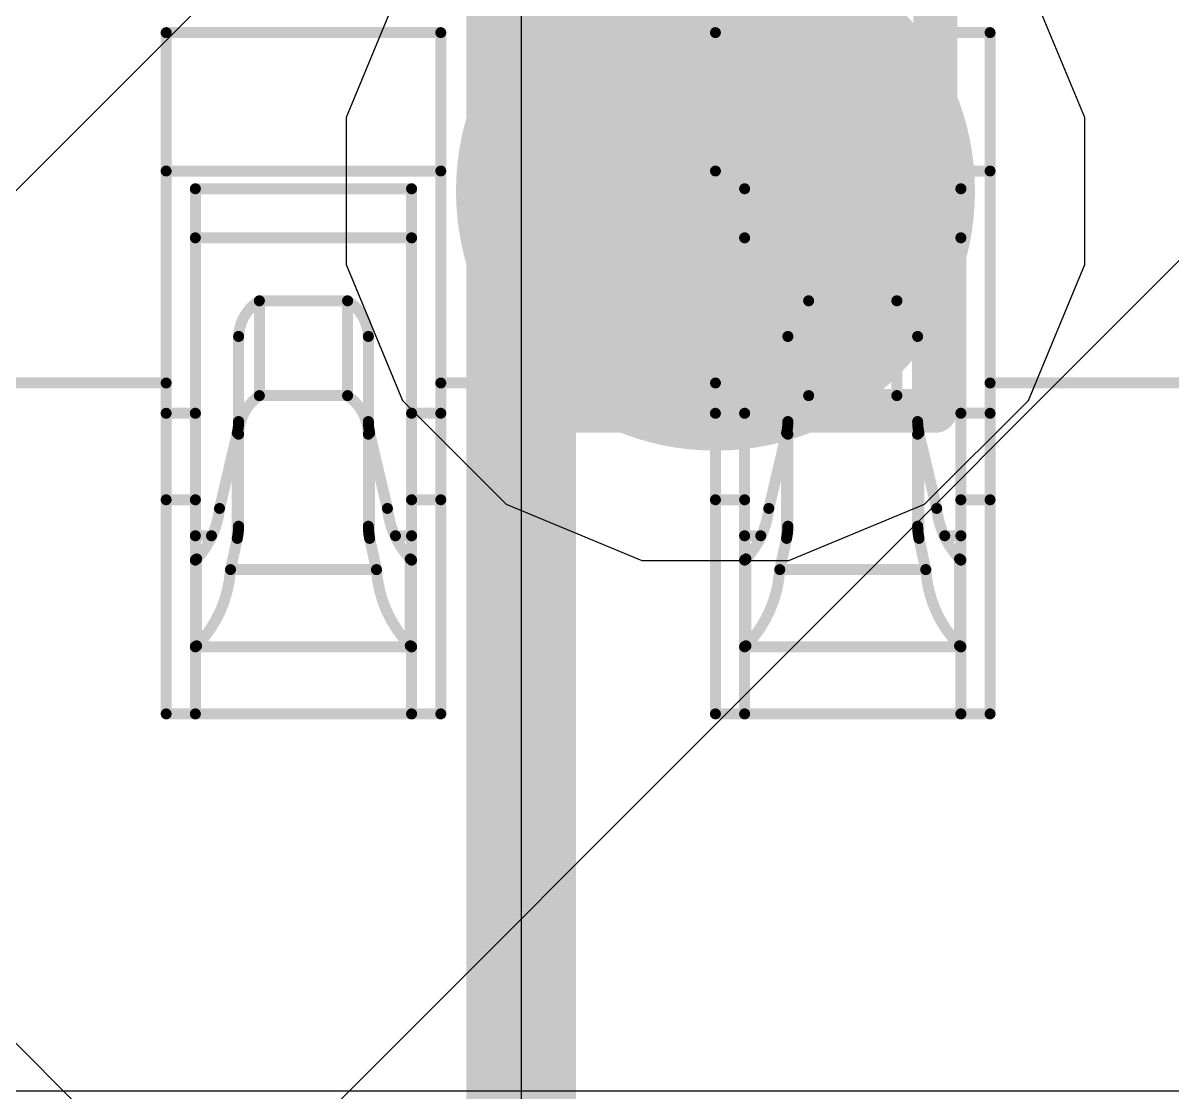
# Model space of a CAD drawing. Header units: inches. Extents: x -11 to 5433, y -4 to 5447.
# Drawn here: x 17.781 to 19.109, y 29.85 to 31.086 of the extents above; entities that cross this region are included whole.
import ezdxf

# ---------------------------------------------------------------- set-up
doc = ezdxf.new("R2010")
doc.units = ezdxf.units.IN
for name, color, linetype in [('Bottom Layer', 5, 'Continuous'), ('Bottom Overlay', 54, 'Continuous'), ('Bottom Solder', 6, 'Continuous'), ('Drill Drawing', 1, 'Continuous'), ('Ground', 16, 'Continuous'), ('Mechanical 4', 56, 'Continuous'), ('Power', 76, 'Continuous'), ('Top Layer', 1, 'Continuous'), ('Via Holes', 16, 'Continuous')]:
    doc.layers.add(name, color=color, linetype=linetype)

# ---------------------------------------------------------------- blocks, each defined once
blk = doc.blocks.new('BL_R8812AF1_B_23')
at = {"layer": 'Bottom Overlay'}
blk.add_lwpolyline([(13.5, -8.9, 0.127, 0.127, 0), (-13.5, -8.9, 0.127, 0.127, 0)], format="xyseb", dxfattribs=at)
blk = doc.blocks.new('WQFN_30_EP_2_5_4_5__B_27')
at = {"layer": 'Bottom Solder'}
for p in [(1.0307, -1.9463), (-0.9383, -2.4883)]:
    blk.add_line(p, (-5421.186, -5425.6862), dxfattribs=at)

msp = doc.modelspace()

# ---------------------------------------------------------------- hatches: boundary and pattern name
at = {"layer": 'Bottom Layer'}
h = msp.add_hatch(color=5, dxfattribs=at)
edge = h.paths.add_edge_path()
edge.add_arc((18.5812, 30.8917), 0.3, 0, 360)
at = {"layer": 'Ground'}
h = msp.add_hatch(color=16, dxfattribs=at)
edge = h.paths.add_edge_path()
edge.add_arc((18.5812, 30.8917), 0.3, 0, 360)
at = {"layer": 'Power'}
h = msp.add_hatch(color=76, dxfattribs=at)
edge = h.paths.add_edge_path()
edge.add_arc((18.5812, 30.8917), 0.3, 0, 360)
at = {"layer": 'Top Layer'}
h = msp.add_hatch(color=1, dxfattribs=at)
edge = h.paths.add_edge_path()
edge.add_arc((18.5812, 30.8917), 0.3, 0, 360)
at = {"layer": 'Via Holes'}
h = msp.add_hatch(color=7, dxfattribs=at)
edge = h.paths.add_edge_path()
edge.add_arc((18.5812, 30.8917), 0.15, 0, 360)

# ---------------------------------------------------------------- linework, layer by layer
at = {"layer": 'Bottom Layer'}
for p, q in [((18.3565, 31.8658), (18.3565, 6.7611)), ((18.3565, 31.8658), (18.3565, 29.4883)), ((18.2392, 29.4397), (17.2556, 30.4233))]:
    msp.add_line(p, q, dxfattribs=at)
at = {"layer": 'Drill Drawing'}
for points in [[(18.3272, 30.6377, 0.0508, 0.0508, 0), (18.3272, 31.1457, 0.0508, 0.0508, 0)], [(18.8352, 30.6377, 0.0508, 0.0508, 0), (18.8352, 31.1457, 0.0508, 0.0508, 0)], [(18.4288, 31.0441, 0.0508, 0.0508, 0), (18.7336, 31.0441, 0.0508, 0.0508, 0)], [(18.4288, 30.7393, 0.0508, 0.0508, 0), (18.4288, 31.0441, 0.0508, 0.0508, 0)], [(18.7336, 30.7393, 0.0508, 0.0508, 0), (18.7336, 31.0441, 0.0508, 0.0508, 0)], [(18.4288, 30.7393, 0.0508, 0.0508, 0), (18.7336, 30.7393, 0.0508, 0.0508, 0)], [(18.3272, 30.6377, 0.0508, 0.0508, 0), (18.8352, 30.6377, 0.0508, 0.0508, 0)]]:
    msp.add_lwpolyline(points, format="xyseb", dxfattribs=at)
for points in [[(18.4161, 31.0441, 0.0254, 0.0254, 1), (18.4415, 31.0441, 0.0254, 0.0254, 1)], [(18.4161, 31.0441, 0.0254, 0.0254, 1), (18.4415, 31.0441, 0.0254, 0.0254, 1)], [(18.7209, 31.0441, 0.0254, 0.0254, 1), (18.7463, 31.0441, 0.0254, 0.0254, 1)], [(18.7209, 31.0441, 0.0254, 0.0254, 1), (18.7463, 31.0441, 0.0254, 0.0254, 1)], [(18.4161, 30.7393, 0.0254, 0.0254, 1), (18.4415, 30.7393, 0.0254, 0.0254, 1)], [(18.4161, 30.7393, 0.0254, 0.0254, 1), (18.4415, 30.7393, 0.0254, 0.0254, 1)], [(18.7209, 30.7393, 0.0254, 0.0254, 1), (18.7463, 30.7393, 0.0254, 0.0254, 1)], [(18.7209, 30.7393, 0.0254, 0.0254, 1), (18.7463, 30.7393, 0.0254, 0.0254, 1)], [(18.3145, 30.6377, 0.0254, 0.0254, 1), (18.3399, 30.6377, 0.0254, 0.0254, 1)], [(18.3145, 30.6377, 0.0254, 0.0254, 1), (18.3399, 30.6377, 0.0254, 0.0254, 1)], [(18.8225, 30.6377, 0.0254, 0.0254, 1), (18.8479, 30.6377, 0.0254, 0.0254, 1)], [(18.8225, 30.6377, 0.0254, 0.0254, 1), (18.8479, 30.6377, 0.0254, 0.0254, 1)]]:
    msp.add_lwpolyline(points, format="xyseb", close=True, dxfattribs=at)
at = {"layer": 'Ground'}
msp.add_line((21.2601, 29.8514), (8.8643, 29.8514), dxfattribs=at)
at = {"layer": 'Mechanical 4'}
for points in [[(17.9462, 31.0749, 0.0127, 0.0127, 0), (18.2637, 31.0749, 0.0127, 0.0127, 0)], [(17.9462, 30.2874, 0.0127, 0.0127, 0), (17.9462, 31.0749, 0.0127, 0.0127, 0)], [(18.2637, 30.6699, 0.0127, 0.0127, 0), (18.2637, 31.0749, 0.0127, 0.0127, 0)], [(18.5812, 31.0749, 0.0127, 0.0127, 0), (18.8987, 31.0749, 0.0127, 0.0127, 0)], [(18.5812, 30.2874, 0.0127, 0.0127, 0), (18.5812, 31.0749, 0.0127, 0.0127, 0)], [(18.8987, 30.6699, 0.0127, 0.0127, 0), (18.8987, 31.0749, 0.0127, 0.0127, 0)], [(17.9462, 30.9149, 0.0127, 0.0127, 0), (18.2637, 30.9149, 0.0127, 0.0127, 0)], [(18.5812, 30.9149, 0.0127, 0.0127, 0), (18.8987, 30.9149, 0.0127, 0.0127, 0)], [(17.9799, 30.8944, 0.0127, 0.0127, 0), (18.2299, 30.8944, 0.0127, 0.0127, 0)], [(17.9799, 30.2874, 0.0127, 0.0127, 0), (17.9799, 30.8944, 0.0127, 0.0127, 0)], [(18.2299, 30.2874, 0.0127, 0.0127, 0), (18.2299, 30.8944, 0.0127, 0.0127, 0)], [(18.6149, 30.8944, 0.0127, 0.0127, 0), (18.8649, 30.8944, 0.0127, 0.0127, 0)], [(18.6149, 30.2874, 0.0127, 0.0127, 0), (18.6149, 30.8944, 0.0127, 0.0127, 0)], [(18.8649, 30.2874, 0.0127, 0.0127, 0), (18.8649, 30.8944, 0.0127, 0.0127, 0)], [(17.9799, 30.8377, 0.0127, 0.0127, 0), (18.2299, 30.8377, 0.0127, 0.0127, 0)], [(18.6149, 30.8377, 0.0127, 0.0127, 0), (18.8649, 30.8377, 0.0127, 0.0127, 0)], [(18.0299, 30.7237, 0.0127, 0.0127, -0.247377), (18.0539, 30.7649, 0.0127, 0.0127, 0)], [(18.0539, 30.7649, 0.0127, 0.0127, 0), (18.1559, 30.7649, 0.0127, 0.0127, 0)], [(18.0539, 30.6553, 0.0127, 0.0127, 0), (18.0539, 30.7649, 0.0127, 0.0127, 0)], [(18.1559, 30.6553, 0.0127, 0.0127, 0), (18.1559, 30.7649, 0.0127, 0.0127, 0)], [(18.1559, 30.7649, 0.0127, 0.0127, -0.247377), (18.1799, 30.7237, 0.0127, 0.0127, 0)], [(18.6649, 30.7237, 0.0127, 0.0127, -0.247377), (18.6889, 30.7649, 0.0127, 0.0127, 0)], [(18.6889, 30.7649, 0.0127, 0.0127, 0), (18.7909, 30.7649, 0.0127, 0.0127, 0)], [(18.6889, 30.6553, 0.0127, 0.0127, 0), (18.6889, 30.7649, 0.0127, 0.0127, 0)], [(18.7909, 30.6553, 0.0127, 0.0127, 0), (18.7909, 30.7649, 0.0127, 0.0127, 0)], [(18.7909, 30.7649, 0.0127, 0.0127, -0.247377), (18.8149, 30.7237, 0.0127, 0.0127, 0)], [(18.0299, 30.5043, 0.0127, 0.0127, 0), (18.0299, 30.7237, 0.0127, 0.0127, 0)], [(18.1799, 30.5043, 0.0127, 0.0127, 0), (18.1799, 30.7237, 0.0127, 0.0127, 0)], [(18.6649, 30.5043, 0.0127, 0.0127, 0), (18.6649, 30.7237, 0.0127, 0.0127, 0)], [(18.8149, 30.5043, 0.0127, 0.0127, 0), (18.8149, 30.7237, 0.0127, 0.0127, 0)], [(17.6287, 30.6699, 0.0127, 0.0127, 0), (17.9462, 30.6699, 0.0127, 0.0127, 0)], [(18.2637, 30.6699, 0.0127, 0.0127, 0), (18.5812, 30.6699, 0.0127, 0.0127, 0)], [(18.2637, 30.2874, 0.0127, 0.0127, 0), (18.2637, 30.6699, 0.0127, 0.0127, 0)], [(18.8987, 30.6699, 0.0127, 0.0127, 0), (19.2162, 30.6699, 0.0127, 0.0127, 0)], [(18.8987, 30.2874, 0.0127, 0.0127, 0), (18.8987, 30.6699, 0.0127, 0.0127, 0)], [(18.0299, 30.6107, 0.0127, 0.0127, -0.23748), (18.0539, 30.6553, 0.0127, 0.0127, 0)], [(18.0539, 30.6553, 0.0127, 0.0127, 0), (18.1559, 30.6553, 0.0127, 0.0127, 0)], [(18.1559, 30.6553, 0.0127, 0.0127, -0.23748), (18.1799, 30.6107, 0.0127, 0.0127, 0)], [(18.6649, 30.6107, 0.0127, 0.0127, -0.23748), (18.6889, 30.6553, 0.0127, 0.0127, 0)], [(18.6889, 30.6553, 0.0127, 0.0127, 0), (18.7909, 30.6553, 0.0127, 0.0127, 0)], [(18.7909, 30.6553, 0.0127, 0.0127, -0.23748), (18.8149, 30.6107, 0.0127, 0.0127, 0)], [(17.9462, 30.6349, 0.0127, 0.0127, 0), (17.9799, 30.6349, 0.0127, 0.0127, 0)], [(18.2299, 30.6349, 0.0127, 0.0127, 0), (18.2637, 30.6349, 0.0127, 0.0127, 0)], [(18.5812, 30.6349, 0.0127, 0.0127, 0), (18.6149, 30.6349, 0.0127, 0.0127, 0)], [(18.8649, 30.6349, 0.0127, 0.0127, 0), (18.8987, 30.6349, 0.0127, 0.0127, 0)], [(18.0079, 30.5249, 0.0127, 0.0127, 0), (18.0284, 30.6122, 0.0127, 0.0127, 0)], [(18.0299, 30.6253, 0.0127, 0.0127, -0.057864), (18.0284, 30.6122, 0.0127, 0.0127, 0)], [(18.0284, 30.4903, 0.0127, 0.0127, 0), (18.0284, 30.6122, 0.0127, 0.0127, 0)], [(18.1814, 30.6122, 0.0127, 0.0127, -0.057864), (18.1799, 30.6253, 0.0127, 0.0127, 0)], [(18.1814, 30.6122, 0.0127, 0.0127, 0), (18.2019, 30.5249, 0.0127, 0.0127, 0)], [(18.1814, 30.4903, 0.0127, 0.0127, 0), (18.1814, 30.6122, 0.0127, 0.0127, 0)], [(18.6429, 30.5249, 0.0127, 0.0127, 0), (18.6634, 30.6122, 0.0127, 0.0127, 0)], [(18.6649, 30.6253, 0.0127, 0.0127, -0.057864), (18.6634, 30.6122, 0.0127, 0.0127, 0)], [(18.6634, 30.4903, 0.0127, 0.0127, 0), (18.6634, 30.6122, 0.0127, 0.0127, 0)], [(18.8164, 30.6122, 0.0127, 0.0127, -0.057864), (18.8149, 30.6253, 0.0127, 0.0127, 0)], [(18.8164, 30.6122, 0.0127, 0.0127, 0), (18.8369, 30.5249, 0.0127, 0.0127, 0)], [(18.8164, 30.4903, 0.0127, 0.0127, 0), (18.8164, 30.6122, 0.0127, 0.0127, 0)], [(17.9462, 30.5349, 0.0127, 0.0127, 0), (17.9799, 30.5349, 0.0127, 0.0127, 0)], [(18.2299, 30.5349, 0.0127, 0.0127, 0), (18.2637, 30.5349, 0.0127, 0.0127, 0)], [(18.5812, 30.5349, 0.0127, 0.0127, 0), (18.6149, 30.5349, 0.0127, 0.0127, 0)], [(18.8649, 30.5349, 0.0127, 0.0127, 0), (18.8987, 30.5349, 0.0127, 0.0127, 0)], [(18.0079, 30.5249, 0.0127, 0.0127, -0.162591), (17.9814, 30.4665, 0.0127, 0.0127, 0)], [(18.2284, 30.4665, 0.0127, 0.0127, -0.162591), (18.2019, 30.5249, 0.0127, 0.0127, 0)], [(18.6429, 30.5249, 0.0127, 0.0127, -0.162591), (18.6164, 30.4665, 0.0127, 0.0127, 0)], [(18.8634, 30.4665, 0.0127, 0.0127, -0.162591), (18.8369, 30.5249, 0.0127, 0.0127, 0)], [(17.9799, 30.4933, 0.0127, 0.0127, 0), (17.9986, 30.4933, 0.0127, 0.0127, 0)], [(18.0299, 30.5043, 0.0127, 0.0127, -0.053658), (18.0284, 30.4903, 0.0127, 0.0127, 0)], [(18.1814, 30.4903, 0.0127, 0.0127, -0.053658), (18.1799, 30.5043, 0.0127, 0.0127, 0)], [(18.2112, 30.4933, 0.0127, 0.0127, 0), (18.2299, 30.4933, 0.0127, 0.0127, 0)], [(18.6149, 30.4933, 0.0127, 0.0127, 0), (18.6336, 30.4933, 0.0127, 0.0127, 0)], [(18.6649, 30.5043, 0.0127, 0.0127, -0.053658), (18.6634, 30.4903, 0.0127, 0.0127, 0)], [(18.8164, 30.4903, 0.0127, 0.0127, -0.053658), (18.8149, 30.5043, 0.0127, 0.0127, 0)], [(18.8462, 30.4933, 0.0127, 0.0127, 0), (18.8649, 30.4933, 0.0127, 0.0127, 0)], [(18.0205, 30.4542, 0.0127, 0.0127, 0), (18.0284, 30.4903, 0.0127, 0.0127, 0)], [(18.1814, 30.4903, 0.0127, 0.0127, 0), (18.1893, 30.4542, 0.0127, 0.0127, 0)], [(18.6555, 30.4542, 0.0127, 0.0127, 0), (18.6634, 30.4903, 0.0127, 0.0127, 0)], [(18.8164, 30.4903, 0.0127, 0.0127, 0), (18.8243, 30.4542, 0.0127, 0.0127, 0)], [(17.9805, 30.4658, 0.0127, 0.0127, -0.00812), (17.9807, 30.466, 0.0127, 0.0127, 0)], [(17.9807, 30.466, 0.0127, 0.0127, -0.004821), (17.9809, 30.4661, 0.0127, 0.0127, 0)], [(17.9809, 30.4661, 0.0127, 0.0127, 0), (17.9814, 30.4665, 0.0127, 0.0127, 0)], [(17.9814, 30.3661, 0.0127, 0.0127, 0), (17.9814, 30.4665, 0.0127, 0.0127, 0)], [(18.2284, 30.4665, 0.0127, 0.0127, 0), (18.2287, 30.4663, 0.0127, 0.0127, 0)], [(18.2284, 30.3661, 0.0127, 0.0127, 0), (18.2284, 30.4665, 0.0127, 0.0127, 0)], [(18.2287, 30.4663, 0.0127, 0.0127, 0), (18.2289, 30.4661, 0.0127, 0.0127, 0)], [(18.2289, 30.4661, 0.0127, 0.0127, -0.006055), (18.2291, 30.466, 0.0127, 0.0127, 0)], [(18.2292, 30.466, 0.0127, 0.0127, -0.010737), (18.2294, 30.4658, 0.0127, 0.0127, 0)], [(18.6155, 30.4658, 0.0127, 0.0127, -0.00812), (18.6157, 30.466, 0.0127, 0.0127, 0)], [(18.6157, 30.466, 0.0127, 0.0127, -0.004821), (18.6159, 30.4661, 0.0127, 0.0127, 0)], [(18.6159, 30.4661, 0.0127, 0.0127, 0), (18.6164, 30.4665, 0.0127, 0.0127, 0)], [(18.6164, 30.3661, 0.0127, 0.0127, 0), (18.6164, 30.4665, 0.0127, 0.0127, 0)], [(18.8634, 30.4665, 0.0127, 0.0127, 0), (18.8637, 30.4663, 0.0127, 0.0127, 0)], [(18.8634, 30.3661, 0.0127, 0.0127, 0), (18.8634, 30.4665, 0.0127, 0.0127, 0)], [(18.8637, 30.4663, 0.0127, 0.0127, 0), (18.8639, 30.4661, 0.0127, 0.0127, 0)], [(18.8639, 30.4661, 0.0127, 0.0127, -0.006055), (18.8641, 30.466, 0.0127, 0.0127, 0)], [(18.8642, 30.466, 0.0127, 0.0127, -0.010737), (18.8644, 30.4658, 0.0127, 0.0127, 0)], [(17.98, 30.4654, 0.0127, 0.0127, -0.035041), (17.9801, 30.4655, 0.0127, 0.0127, 0)], [(17.9799, 30.4653, 0.0127, 0.0127, -0.028404), (17.98, 30.4654, 0.0127, 0.0127, 0)], [(17.9799, 30.4652, 0.0127, 0.0127, -0.011022), (17.9799, 30.4653, 0.0127, 0.0127, 0)], [(17.9801, 30.4655, 0.0127, 0.0127, -0.032319), (17.9802, 30.4656, 0.0127, 0.0127, 0)], [(17.9802, 30.4656, 0.0127, 0.0127, -0.024462), (17.9803, 30.4657, 0.0127, 0.0127, 0)], [(17.9803, 30.4657, 0.0127, 0.0127, -0.013729), (17.9805, 30.4658, 0.0127, 0.0127, 0)], [(18.0205, 30.4542, 0.0127, 0.0127, -0.179894), (17.9814, 30.3661, 0.0127, 0.0127, 0)], [(18.0205, 30.4542, 0.0127, 0.0127, 0), (18.1893, 30.4542, 0.0127, 0.0127, 0)], [(18.2284, 30.3661, 0.0127, 0.0127, -0.179894), (18.1893, 30.4542, 0.0127, 0.0127, 0)], [(18.2294, 30.4658, 0.0127, 0.0127, -0.018562), (18.2295, 30.4657, 0.0127, 0.0127, 0)], [(18.2295, 30.4657, 0.0127, 0.0127, -0.023386), (18.2296, 30.4656, 0.0127, 0.0127, 0)], [(18.2296, 30.4656, 0.0127, 0.0127, -0.054321), (18.2298, 30.4654, 0.0127, 0.0127, 0)], [(18.2298, 30.4654, 0.0127, 0.0127, -0.028597), (18.2299, 30.4652, 0.0127, 0.0127, 0)], [(18.615, 30.4654, 0.0127, 0.0127, -0.035041), (18.6151, 30.4655, 0.0127, 0.0127, 0)], [(18.6149, 30.4653, 0.0127, 0.0127, -0.028404), (18.615, 30.4654, 0.0127, 0.0127, 0)], [(18.6149, 30.4652, 0.0127, 0.0127, -0.011022), (18.6149, 30.4653, 0.0127, 0.0127, 0)], [(18.6151, 30.4655, 0.0127, 0.0127, -0.032319), (18.6152, 30.4656, 0.0127, 0.0127, 0)], [(18.6152, 30.4656, 0.0127, 0.0127, -0.024462), (18.6153, 30.4657, 0.0127, 0.0127, 0)], [(18.6153, 30.4657, 0.0127, 0.0127, -0.013729), (18.6155, 30.4658, 0.0127, 0.0127, 0)], [(18.6555, 30.4542, 0.0127, 0.0127, -0.179894), (18.6164, 30.3661, 0.0127, 0.0127, 0)], [(18.6555, 30.4542, 0.0127, 0.0127, 0), (18.8243, 30.4542, 0.0127, 0.0127, 0)], [(18.8634, 30.3661, 0.0127, 0.0127, -0.179894), (18.8243, 30.4542, 0.0127, 0.0127, 0)], [(18.8644, 30.4658, 0.0127, 0.0127, -0.018562), (18.8645, 30.4657, 0.0127, 0.0127, 0)], [(18.8645, 30.4657, 0.0127, 0.0127, -0.023386), (18.8646, 30.4656, 0.0127, 0.0127, 0)], [(18.8646, 30.4656, 0.0127, 0.0127, -0.054321), (18.8648, 30.4654, 0.0127, 0.0127, 0)], [(18.8648, 30.4654, 0.0127, 0.0127, -0.028597), (18.8649, 30.4652, 0.0127, 0.0127, 0)], [(17.98, 30.3653, 0.0127, 0.0127, -0.037446), (17.9801, 30.3653, 0.0127, 0.0127, 0)], [(17.9799, 30.3652, 0.0127, 0.0127, -0.032689), (17.98, 30.3653, 0.0127, 0.0127, 0)], [(17.9799, 30.3651, 0.0127, 0.0127, -0.013234), (17.9799, 30.3652, 0.0127, 0.0127, 0)], [(17.9799, 30.3649, 0.0127, 0.0127, 0), (18.2299, 30.3649, 0.0127, 0.0127, 0)], [(17.9801, 30.3653, 0.0127, 0.0127, -0.031881), (17.9802, 30.3654, 0.0127, 0.0127, 0)], [(17.9801, 30.3654, 0.0127, 0.0127, -0.02262), (17.9803, 30.3655, 0.0127, 0.0127, 0)], [(17.9803, 30.3655, 0.0127, 0.0127, -0.012209), (17.9805, 30.3656, 0.0127, 0.0127, 0)], [(17.9805, 30.3656, 0.0127, 0.0127, -0.00707), (17.9807, 30.3657, 0.0127, 0.0127, 0)], [(17.9807, 30.3657, 0.0127, 0.0127, 0), (17.9809, 30.3658, 0.0127, 0.0127, 0)], [(17.9809, 30.3658, 0.0127, 0.0127, 0), (17.9814, 30.3661, 0.0127, 0.0127, 0)], [(18.2284, 30.3661, 0.0127, 0.0127, 0), (18.2287, 30.366, 0.0127, 0.0127, 0)], [(18.2287, 30.366, 0.0127, 0.0127, 0), (18.2289, 30.3658, 0.0127, 0.0127, 0)], [(18.2289, 30.3658, 0.0127, 0.0127, -0.005205), (18.2292, 30.3657, 0.0127, 0.0127, 0)], [(18.2291, 30.3657, 0.0127, 0.0127, -0.009376), (18.2294, 30.3656, 0.0127, 0.0127, 0)], [(18.2294, 30.3656, 0.0127, 0.0127, -0.016687), (18.2295, 30.3655, 0.0127, 0.0127, 0)], [(18.2295, 30.3655, 0.0127, 0.0127, -0.021994), (18.2296, 30.3654, 0.0127, 0.0127, 0)], [(18.2296, 30.3654, 0.0127, 0.0127, -0.026751), (18.2297, 30.3654, 0.0127, 0.0127, 0)], [(18.2297, 30.3654, 0.0127, 0.0127, -0.028288), (18.2298, 30.3653, 0.0127, 0.0127, 0)], [(18.2298, 30.3653, 0.0127, 0.0127, -0.032605), (18.2299, 30.3651, 0.0127, 0.0127, 0)], [(18.615, 30.3653, 0.0127, 0.0127, -0.037446), (18.6151, 30.3653, 0.0127, 0.0127, 0)], [(18.6149, 30.3652, 0.0127, 0.0127, -0.032689), (18.615, 30.3653, 0.0127, 0.0127, 0)], [(18.6149, 30.3651, 0.0127, 0.0127, -0.013234), (18.6149, 30.3652, 0.0127, 0.0127, 0)], [(18.6149, 30.3649, 0.0127, 0.0127, 0), (18.8649, 30.3649, 0.0127, 0.0127, 0)], [(18.6151, 30.3653, 0.0127, 0.0127, -0.031881), (18.6152, 30.3654, 0.0127, 0.0127, 0)], [(18.6151, 30.3654, 0.0127, 0.0127, -0.02262), (18.6153, 30.3655, 0.0127, 0.0127, 0)], [(18.6153, 30.3655, 0.0127, 0.0127, -0.012209), (18.6155, 30.3656, 0.0127, 0.0127, 0)], [(18.6155, 30.3656, 0.0127, 0.0127, -0.00707), (18.6157, 30.3657, 0.0127, 0.0127, 0)], [(18.6157, 30.3657, 0.0127, 0.0127, 0), (18.6159, 30.3658, 0.0127, 0.0127, 0)], [(18.6159, 30.3658, 0.0127, 0.0127, 0), (18.6164, 30.3661, 0.0127, 0.0127, 0)], [(18.8634, 30.3661, 0.0127, 0.0127, 0), (18.8637, 30.366, 0.0127, 0.0127, 0)], [(18.8637, 30.366, 0.0127, 0.0127, 0), (18.8639, 30.3658, 0.0127, 0.0127, 0)], [(18.8639, 30.3658, 0.0127, 0.0127, -0.005205), (18.8642, 30.3657, 0.0127, 0.0127, 0)], [(18.8641, 30.3657, 0.0127, 0.0127, -0.009376), (18.8644, 30.3656, 0.0127, 0.0127, 0)], [(18.8644, 30.3656, 0.0127, 0.0127, -0.016687), (18.8645, 30.3655, 0.0127, 0.0127, 0)], [(18.8645, 30.3655, 0.0127, 0.0127, -0.021994), (18.8646, 30.3654, 0.0127, 0.0127, 0)], [(18.8646, 30.3654, 0.0127, 0.0127, -0.026751), (18.8647, 30.3654, 0.0127, 0.0127, 0)], [(18.8647, 30.3654, 0.0127, 0.0127, -0.028288), (18.8648, 30.3653, 0.0127, 0.0127, 0)], [(18.8648, 30.3653, 0.0127, 0.0127, -0.032605), (18.8649, 30.3651, 0.0127, 0.0127, 0)], [(17.9462, 30.2874, 0.0127, 0.0127, 0), (18.2637, 30.2874, 0.0127, 0.0127, 0)], [(18.5812, 30.2874, 0.0127, 0.0127, 0), (18.8987, 30.2874, 0.0127, 0.0127, 0)]]:
    msp.add_lwpolyline(points, format="xyseb", dxfattribs=at)
for points in [[(17.943, 31.0749, 0.00635, 0.00635, 1), (17.9493, 31.0749, 0.00635, 0.00635, 1)], [(17.943, 31.0749, 0.00635, 0.00635, 1), (17.9493, 31.0749, 0.00635, 0.00635, 1)], [(18.2605, 31.0749, 0.00635, 0.00635, 1), (18.2668, 31.0749, 0.00635, 0.00635, 1)], [(18.2605, 31.0749, 0.00635, 0.00635, 1), (18.2668, 31.0749, 0.00635, 0.00635, 1)], [(18.578, 31.0749, 0.00635, 0.00635, 1), (18.5843, 31.0749, 0.00635, 0.00635, 1)], [(18.578, 31.0749, 0.00635, 0.00635, 1), (18.5843, 31.0749, 0.00635, 0.00635, 1)], [(18.8955, 31.0749, 0.00635, 0.00635, 1), (18.9018, 31.0749, 0.00635, 0.00635, 1)], [(18.8955, 31.0749, 0.00635, 0.00635, 1), (18.9018, 31.0749, 0.00635, 0.00635, 1)], [(17.943, 30.9149, 0.00635, 0.00635, 1), (17.9493, 30.9149, 0.00635, 0.00635, 1)], [(18.2605, 30.9149, 0.00635, 0.00635, 1), (18.2668, 30.9149, 0.00635, 0.00635, 1)], [(18.578, 30.9149, 0.00635, 0.00635, 1), (18.5843, 30.9149, 0.00635, 0.00635, 1)], [(18.8955, 30.9149, 0.00635, 0.00635, 1), (18.9018, 30.9149, 0.00635, 0.00635, 1)], [(17.9767, 30.8944, 0.00635, 0.00635, 1), (17.9831, 30.8944, 0.00635, 0.00635, 1)], [(17.9767, 30.8944, 0.00635, 0.00635, 1), (17.9831, 30.8944, 0.00635, 0.00635, 1)], [(18.2267, 30.8944, 0.00635, 0.00635, 1), (18.2331, 30.8944, 0.00635, 0.00635, 1)], [(18.2267, 30.8944, 0.00635, 0.00635, 1), (18.2331, 30.8944, 0.00635, 0.00635, 1)], [(18.6117, 30.8944, 0.00635, 0.00635, 1), (18.6181, 30.8944, 0.00635, 0.00635, 1)], [(18.6117, 30.8944, 0.00635, 0.00635, 1), (18.6181, 30.8944, 0.00635, 0.00635, 1)], [(18.8617, 30.8944, 0.00635, 0.00635, 1), (18.8681, 30.8944, 0.00635, 0.00635, 1)], [(18.8617, 30.8944, 0.00635, 0.00635, 1), (18.8681, 30.8944, 0.00635, 0.00635, 1)], [(17.9767, 30.8377, 0.00635, 0.00635, 1), (17.9831, 30.8377, 0.00635, 0.00635, 1)], [(18.2267, 30.8377, 0.00635, 0.00635, 1), (18.2331, 30.8377, 0.00635, 0.00635, 1)], [(18.6117, 30.8377, 0.00635, 0.00635, 1), (18.6181, 30.8377, 0.00635, 0.00635, 1)], [(18.8617, 30.8377, 0.00635, 0.00635, 1), (18.8681, 30.8377, 0.00635, 0.00635, 1)], [(18.0507, 30.7649, 0.00635, 0.00635, 1), (18.0571, 30.7649, 0.00635, 0.00635, 1)], [(18.0507, 30.7649, 0.00635, 0.00635, 1), (18.0571, 30.7649, 0.00635, 0.00635, 1)], [(18.0507, 30.7649, 0.00635, 0.00635, 1), (18.0571, 30.7649, 0.00635, 0.00635, 1)], [(18.1527, 30.7649, 0.00635, 0.00635, 1), (18.1591, 30.7649, 0.00635, 0.00635, 1)], [(18.1527, 30.7649, 0.00635, 0.00635, 1), (18.1591, 30.7649, 0.00635, 0.00635, 1)], [(18.1527, 30.7649, 0.00635, 0.00635, 1), (18.1591, 30.7649, 0.00635, 0.00635, 1)], [(18.6857, 30.7649, 0.00635, 0.00635, 1), (18.6921, 30.7649, 0.00635, 0.00635, 1)], [(18.6857, 30.7649, 0.00635, 0.00635, 1), (18.6921, 30.7649, 0.00635, 0.00635, 1)], [(18.6857, 30.7649, 0.00635, 0.00635, 1), (18.6921, 30.7649, 0.00635, 0.00635, 1)], [(18.7877, 30.7649, 0.00635, 0.00635, 1), (18.7941, 30.7649, 0.00635, 0.00635, 1)], [(18.7877, 30.7649, 0.00635, 0.00635, 1), (18.7941, 30.7649, 0.00635, 0.00635, 1)], [(18.7877, 30.7649, 0.00635, 0.00635, 1), (18.7941, 30.7649, 0.00635, 0.00635, 1)], [(18.0267, 30.7237, 0.00635, 0.00635, 1), (18.0331, 30.7237, 0.00635, 0.00635, 1)], [(18.0267, 30.7237, 0.00635, 0.00635, 1), (18.0331, 30.7237, 0.00635, 0.00635, 1)], [(18.1767, 30.7237, 0.00635, 0.00635, 1), (18.1831, 30.7237, 0.00635, 0.00635, 1)], [(18.1767, 30.7237, 0.00635, 0.00635, 1), (18.1831, 30.7237, 0.00635, 0.00635, 1)], [(18.6617, 30.7237, 0.00635, 0.00635, 1), (18.6681, 30.7237, 0.00635, 0.00635, 1)], [(18.6617, 30.7237, 0.00635, 0.00635, 1), (18.6681, 30.7237, 0.00635, 0.00635, 1)], [(18.8117, 30.7237, 0.00635, 0.00635, 1), (18.8181, 30.7237, 0.00635, 0.00635, 1)], [(18.8117, 30.7237, 0.00635, 0.00635, 1), (18.8181, 30.7237, 0.00635, 0.00635, 1)], [(17.943, 30.6699, 0.00635, 0.00635, 1), (17.9493, 30.6699, 0.00635, 0.00635, 1)], [(18.2605, 30.6699, 0.00635, 0.00635, 1), (18.2668, 30.6699, 0.00635, 0.00635, 1)], [(18.2605, 30.6699, 0.00635, 0.00635, 1), (18.2668, 30.6699, 0.00635, 0.00635, 1)], [(18.2605, 30.6699, 0.00635, 0.00635, 1), (18.2668, 30.6699, 0.00635, 0.00635, 1)], [(18.578, 30.6699, 0.00635, 0.00635, 1), (18.5843, 30.6699, 0.00635, 0.00635, 1)], [(18.8955, 30.6699, 0.00635, 0.00635, 1), (18.9018, 30.6699, 0.00635, 0.00635, 1)], [(18.8955, 30.6699, 0.00635, 0.00635, 1), (18.9018, 30.6699, 0.00635, 0.00635, 1)], [(18.8955, 30.6699, 0.00635, 0.00635, 1), (18.9018, 30.6699, 0.00635, 0.00635, 1)], [(18.0507, 30.6553, 0.00635, 0.00635, 1), (18.0571, 30.6553, 0.00635, 0.00635, 1)], [(18.0507, 30.6553, 0.00635, 0.00635, 1), (18.0571, 30.6553, 0.00635, 0.00635, 1)], [(18.0507, 30.6553, 0.00635, 0.00635, 1), (18.0571, 30.6553, 0.00635, 0.00635, 1)], [(18.1527, 30.6553, 0.00635, 0.00635, 1), (18.1591, 30.6553, 0.00635, 0.00635, 1)], [(18.1527, 30.6553, 0.00635, 0.00635, 1), (18.1591, 30.6553, 0.00635, 0.00635, 1)], [(18.1527, 30.6553, 0.00635, 0.00635, 1), (18.1591, 30.6553, 0.00635, 0.00635, 1)], [(18.6857, 30.6553, 0.00635, 0.00635, 1), (18.6921, 30.6553, 0.00635, 0.00635, 1)], [(18.6857, 30.6553, 0.00635, 0.00635, 1), (18.6921, 30.6553, 0.00635, 0.00635, 1)], [(18.6857, 30.6553, 0.00635, 0.00635, 1), (18.6921, 30.6553, 0.00635, 0.00635, 1)], [(18.7877, 30.6553, 0.00635, 0.00635, 1), (18.7941, 30.6553, 0.00635, 0.00635, 1)], [(18.7877, 30.6553, 0.00635, 0.00635, 1), (18.7941, 30.6553, 0.00635, 0.00635, 1)], [(18.7877, 30.6553, 0.00635, 0.00635, 1), (18.7941, 30.6553, 0.00635, 0.00635, 1)], [(17.943, 30.6349, 0.00635, 0.00635, 1), (17.9493, 30.6349, 0.00635, 0.00635, 1)], [(17.9767, 30.6349, 0.00635, 0.00635, 1), (17.9831, 30.6349, 0.00635, 0.00635, 1)], [(18.2267, 30.6349, 0.00635, 0.00635, 1), (18.2331, 30.6349, 0.00635, 0.00635, 1)], [(18.2605, 30.6349, 0.00635, 0.00635, 1), (18.2668, 30.6349, 0.00635, 0.00635, 1)], [(18.578, 30.6349, 0.00635, 0.00635, 1), (18.5843, 30.6349, 0.00635, 0.00635, 1)], [(18.6117, 30.6349, 0.00635, 0.00635, 1), (18.6181, 30.6349, 0.00635, 0.00635, 1)], [(18.8617, 30.6349, 0.00635, 0.00635, 1), (18.8681, 30.6349, 0.00635, 0.00635, 1)], [(18.8955, 30.6349, 0.00635, 0.00635, 1), (18.9018, 30.6349, 0.00635, 0.00635, 1)], [(18.0252, 30.6122, 0.00635, 0.00635, 1), (18.0316, 30.6122, 0.00635, 0.00635, 1)], [(18.0252, 30.6122, 0.00635, 0.00635, 1), (18.0316, 30.6122, 0.00635, 0.00635, 1)], [(18.0252, 30.6122, 0.00635, 0.00635, 1), (18.0316, 30.6122, 0.00635, 0.00635, 1)], [(18.0267, 30.6253, 0.00635, 0.00635, 1), (18.0331, 30.6253, 0.00635, 0.00635, 1)], [(18.1767, 30.6253, 0.00635, 0.00635, 1), (18.1831, 30.6253, 0.00635, 0.00635, 1)], [(18.1782, 30.6122, 0.00635, 0.00635, 1), (18.1846, 30.6122, 0.00635, 0.00635, 1)], [(18.1782, 30.6122, 0.00635, 0.00635, 1), (18.1846, 30.6122, 0.00635, 0.00635, 1)], [(18.1782, 30.6122, 0.00635, 0.00635, 1), (18.1846, 30.6122, 0.00635, 0.00635, 1)], [(18.6602, 30.6122, 0.00635, 0.00635, 1), (18.6666, 30.6122, 0.00635, 0.00635, 1)], [(18.6602, 30.6122, 0.00635, 0.00635, 1), (18.6666, 30.6122, 0.00635, 0.00635, 1)], [(18.6602, 30.6122, 0.00635, 0.00635, 1), (18.6666, 30.6122, 0.00635, 0.00635, 1)], [(18.6617, 30.6253, 0.00635, 0.00635, 1), (18.6681, 30.6253, 0.00635, 0.00635, 1)], [(18.8117, 30.6253, 0.00635, 0.00635, 1), (18.8181, 30.6253, 0.00635, 0.00635, 1)], [(18.8132, 30.6122, 0.00635, 0.00635, 1), (18.8196, 30.6122, 0.00635, 0.00635, 1)], [(18.8132, 30.6122, 0.00635, 0.00635, 1), (18.8196, 30.6122, 0.00635, 0.00635, 1)], [(18.8132, 30.6122, 0.00635, 0.00635, 1), (18.8196, 30.6122, 0.00635, 0.00635, 1)], [(18.0267, 30.6107, 0.00635, 0.00635, 1), (18.0331, 30.6107, 0.00635, 0.00635, 1)], [(18.1767, 30.6107, 0.00635, 0.00635, 1), (18.1831, 30.6107, 0.00635, 0.00635, 1)], [(18.6617, 30.6107, 0.00635, 0.00635, 1), (18.6681, 30.6107, 0.00635, 0.00635, 1)], [(18.8117, 30.6107, 0.00635, 0.00635, 1), (18.8181, 30.6107, 0.00635, 0.00635, 1)], [(17.943, 30.5349, 0.00635, 0.00635, 1), (17.9493, 30.5349, 0.00635, 0.00635, 1)], [(17.9767, 30.5349, 0.00635, 0.00635, 1), (17.9831, 30.5349, 0.00635, 0.00635, 1)], [(18.2267, 30.5349, 0.00635, 0.00635, 1), (18.2331, 30.5349, 0.00635, 0.00635, 1)], [(18.2605, 30.5349, 0.00635, 0.00635, 1), (18.2668, 30.5349, 0.00635, 0.00635, 1)], [(18.578, 30.5349, 0.00635, 0.00635, 1), (18.5843, 30.5349, 0.00635, 0.00635, 1)], [(18.6117, 30.5349, 0.00635, 0.00635, 1), (18.6181, 30.5349, 0.00635, 0.00635, 1)], [(18.8617, 30.5349, 0.00635, 0.00635, 1), (18.8681, 30.5349, 0.00635, 0.00635, 1)], [(18.8955, 30.5349, 0.00635, 0.00635, 1), (18.9018, 30.5349, 0.00635, 0.00635, 1)], [(18.0047, 30.5249, 0.00635, 0.00635, 1), (18.011, 30.5249, 0.00635, 0.00635, 1)], [(18.0047, 30.5249, 0.00635, 0.00635, 1), (18.011, 30.5249, 0.00635, 0.00635, 1)], [(18.1988, 30.5249, 0.00635, 0.00635, 1), (18.2051, 30.5249, 0.00635, 0.00635, 1)], [(18.1988, 30.5249, 0.00635, 0.00635, 1), (18.2051, 30.5249, 0.00635, 0.00635, 1)], [(18.6397, 30.5249, 0.00635, 0.00635, 1), (18.646, 30.5249, 0.00635, 0.00635, 1)], [(18.6397, 30.5249, 0.00635, 0.00635, 1), (18.646, 30.5249, 0.00635, 0.00635, 1)], [(18.8338, 30.5249, 0.00635, 0.00635, 1), (18.8401, 30.5249, 0.00635, 0.00635, 1)], [(18.8338, 30.5249, 0.00635, 0.00635, 1), (18.8401, 30.5249, 0.00635, 0.00635, 1)], [(17.9767, 30.4933, 0.00635, 0.00635, 1), (17.9831, 30.4933, 0.00635, 0.00635, 1)], [(17.9954, 30.4933, 0.00635, 0.00635, 1), (18.0017, 30.4933, 0.00635, 0.00635, 1)], [(18.0267, 30.5043, 0.00635, 0.00635, 1), (18.0331, 30.5043, 0.00635, 0.00635, 1)], [(18.0267, 30.5043, 0.00635, 0.00635, 1), (18.0331, 30.5043, 0.00635, 0.00635, 1)], [(18.1767, 30.5043, 0.00635, 0.00635, 1), (18.1831, 30.5043, 0.00635, 0.00635, 1)], [(18.1767, 30.5043, 0.00635, 0.00635, 1), (18.1831, 30.5043, 0.00635, 0.00635, 1)], [(18.2081, 30.4933, 0.00635, 0.00635, 1), (18.2144, 30.4933, 0.00635, 0.00635, 1)], [(18.2267, 30.4933, 0.00635, 0.00635, 1), (18.2331, 30.4933, 0.00635, 0.00635, 1)], [(18.6117, 30.4933, 0.00635, 0.00635, 1), (18.6181, 30.4933, 0.00635, 0.00635, 1)], [(18.6304, 30.4933, 0.00635, 0.00635, 1), (18.6367, 30.4933, 0.00635, 0.00635, 1)], [(18.6617, 30.5043, 0.00635, 0.00635, 1), (18.6681, 30.5043, 0.00635, 0.00635, 1)], [(18.6617, 30.5043, 0.00635, 0.00635, 1), (18.6681, 30.5043, 0.00635, 0.00635, 1)], [(18.8117, 30.5043, 0.00635, 0.00635, 1), (18.8181, 30.5043, 0.00635, 0.00635, 1)], [(18.8117, 30.5043, 0.00635, 0.00635, 1), (18.8181, 30.5043, 0.00635, 0.00635, 1)], [(18.8431, 30.4933, 0.00635, 0.00635, 1), (18.8494, 30.4933, 0.00635, 0.00635, 1)], [(18.8617, 30.4933, 0.00635, 0.00635, 1), (18.8681, 30.4933, 0.00635, 0.00635, 1)], [(18.0252, 30.4903, 0.00635, 0.00635, 1), (18.0316, 30.4903, 0.00635, 0.00635, 1)], [(18.0252, 30.4903, 0.00635, 0.00635, 1), (18.0316, 30.4903, 0.00635, 0.00635, 1)], [(18.0252, 30.4903, 0.00635, 0.00635, 1), (18.0316, 30.4903, 0.00635, 0.00635, 1)], [(18.1782, 30.4903, 0.00635, 0.00635, 1), (18.1846, 30.4903, 0.00635, 0.00635, 1)], [(18.1782, 30.4903, 0.00635, 0.00635, 1), (18.1846, 30.4903, 0.00635, 0.00635, 1)], [(18.1782, 30.4903, 0.00635, 0.00635, 1), (18.1846, 30.4903, 0.00635, 0.00635, 1)], [(18.6602, 30.4903, 0.00635, 0.00635, 1), (18.6666, 30.4903, 0.00635, 0.00635, 1)], [(18.6602, 30.4903, 0.00635, 0.00635, 1), (18.6666, 30.4903, 0.00635, 0.00635, 1)], [(18.6602, 30.4903, 0.00635, 0.00635, 1), (18.6666, 30.4903, 0.00635, 0.00635, 1)], [(18.8132, 30.4903, 0.00635, 0.00635, 1), (18.8196, 30.4903, 0.00635, 0.00635, 1)], [(18.8132, 30.4903, 0.00635, 0.00635, 1), (18.8196, 30.4903, 0.00635, 0.00635, 1)], [(18.8132, 30.4903, 0.00635, 0.00635, 1), (18.8196, 30.4903, 0.00635, 0.00635, 1)], [(17.9775, 30.466, 0.00635, 0.00635, 1), (17.9839, 30.466, 0.00635, 0.00635, 1)], [(17.9775, 30.466, 0.00635, 0.00635, 1), (17.9839, 30.466, 0.00635, 0.00635, 1)], [(17.9777, 30.4661, 0.00635, 0.00635, 1), (17.9841, 30.4661, 0.00635, 0.00635, 1)], [(17.9777, 30.4661, 0.00635, 0.00635, 1), (17.9841, 30.4661, 0.00635, 0.00635, 1)], [(17.9782, 30.4665, 0.00635, 0.00635, 1), (17.9846, 30.4665, 0.00635, 0.00635, 1)], [(17.9782, 30.4665, 0.00635, 0.00635, 1), (17.9846, 30.4665, 0.00635, 0.00635, 1)], [(17.9782, 30.4665, 0.00635, 0.00635, 1), (17.9846, 30.4665, 0.00635, 0.00635, 1)], [(18.2252, 30.4665, 0.00635, 0.00635, 1), (18.2316, 30.4665, 0.00635, 0.00635, 1)], [(18.2252, 30.4665, 0.00635, 0.00635, 1), (18.2316, 30.4665, 0.00635, 0.00635, 1)], [(18.2252, 30.4665, 0.00635, 0.00635, 1), (18.2316, 30.4665, 0.00635, 0.00635, 1)], [(18.2255, 30.4663, 0.00635, 0.00635, 1), (18.2318, 30.4663, 0.00635, 0.00635, 1)], [(18.2255, 30.4663, 0.00635, 0.00635, 1), (18.2318, 30.4663, 0.00635, 0.00635, 1)], [(18.2257, 30.4661, 0.00635, 0.00635, 1), (18.2321, 30.4661, 0.00635, 0.00635, 1)], [(18.2257, 30.4661, 0.00635, 0.00635, 1), (18.2321, 30.4661, 0.00635, 0.00635, 1)], [(18.226, 30.466, 0.00635, 0.00635, 1), (18.2323, 30.466, 0.00635, 0.00635, 1)], [(18.226, 30.466, 0.00635, 0.00635, 1), (18.2323, 30.466, 0.00635, 0.00635, 1)], [(18.6125, 30.466, 0.00635, 0.00635, 1), (18.6189, 30.466, 0.00635, 0.00635, 1)], [(18.6125, 30.466, 0.00635, 0.00635, 1), (18.6189, 30.466, 0.00635, 0.00635, 1)], [(18.6127, 30.4661, 0.00635, 0.00635, 1), (18.6191, 30.4661, 0.00635, 0.00635, 1)], [(18.6127, 30.4661, 0.00635, 0.00635, 1), (18.6191, 30.4661, 0.00635, 0.00635, 1)], [(18.6132, 30.4665, 0.00635, 0.00635, 1), (18.6196, 30.4665, 0.00635, 0.00635, 1)], [(18.6132, 30.4665, 0.00635, 0.00635, 1), (18.6196, 30.4665, 0.00635, 0.00635, 1)], [(18.6132, 30.4665, 0.00635, 0.00635, 1), (18.6196, 30.4665, 0.00635, 0.00635, 1)], [(18.8602, 30.4665, 0.00635, 0.00635, 1), (18.8666, 30.4665, 0.00635, 0.00635, 1)], [(18.8602, 30.4665, 0.00635, 0.00635, 1), (18.8666, 30.4665, 0.00635, 0.00635, 1)], [(18.8602, 30.4665, 0.00635, 0.00635, 1), (18.8666, 30.4665, 0.00635, 0.00635, 1)], [(18.8605, 30.4663, 0.00635, 0.00635, 1), (18.8668, 30.4663, 0.00635, 0.00635, 1)], [(18.8605, 30.4663, 0.00635, 0.00635, 1), (18.8668, 30.4663, 0.00635, 0.00635, 1)], [(18.8607, 30.4661, 0.00635, 0.00635, 1), (18.8671, 30.4661, 0.00635, 0.00635, 1)], [(18.8607, 30.4661, 0.00635, 0.00635, 1), (18.8671, 30.4661, 0.00635, 0.00635, 1)], [(18.861, 30.466, 0.00635, 0.00635, 1), (18.8673, 30.466, 0.00635, 0.00635, 1)], [(18.861, 30.466, 0.00635, 0.00635, 1), (18.8673, 30.466, 0.00635, 0.00635, 1)], [(17.9768, 30.4654, 0.00635, 0.00635, 1), (17.9832, 30.4654, 0.00635, 0.00635, 1)], [(17.9768, 30.4653, 0.00635, 0.00635, 1), (17.9831, 30.4653, 0.00635, 0.00635, 1)], [(17.9768, 30.4654, 0.00635, 0.00635, 1), (17.9832, 30.4654, 0.00635, 0.00635, 1)], [(17.9768, 30.4653, 0.00635, 0.00635, 1), (17.9831, 30.4653, 0.00635, 0.00635, 1)], [(17.9767, 30.4652, 0.00635, 0.00635, 1), (17.9831, 30.4652, 0.00635, 0.00635, 1)], [(17.9769, 30.4655, 0.00635, 0.00635, 1), (17.9832, 30.4655, 0.00635, 0.00635, 1)], [(17.9769, 30.4655, 0.00635, 0.00635, 1), (17.9832, 30.4655, 0.00635, 0.00635, 1)], [(17.977, 30.4656, 0.00635, 0.00635, 1), (17.9833, 30.4656, 0.00635, 0.00635, 1)], [(17.977, 30.4656, 0.00635, 0.00635, 1), (17.9833, 30.4656, 0.00635, 0.00635, 1)], [(17.9771, 30.4657, 0.00635, 0.00635, 1), (17.9835, 30.4657, 0.00635, 0.00635, 1)], [(17.9771, 30.4657, 0.00635, 0.00635, 1), (17.9835, 30.4657, 0.00635, 0.00635, 1)], [(17.9773, 30.4658, 0.00635, 0.00635, 1), (17.9836, 30.4658, 0.00635, 0.00635, 1)], [(17.9773, 30.4658, 0.00635, 0.00635, 1), (17.9836, 30.4658, 0.00635, 0.00635, 1)], [(18.0174, 30.4542, 0.00635, 0.00635, 1), (18.0237, 30.4542, 0.00635, 0.00635, 1)], [(18.0174, 30.4542, 0.00635, 0.00635, 1), (18.0237, 30.4542, 0.00635, 0.00635, 1)], [(18.0174, 30.4542, 0.00635, 0.00635, 1), (18.0237, 30.4542, 0.00635, 0.00635, 1)], [(18.1861, 30.4542, 0.00635, 0.00635, 1), (18.1925, 30.4542, 0.00635, 0.00635, 1)], [(18.1861, 30.4542, 0.00635, 0.00635, 1), (18.1925, 30.4542, 0.00635, 0.00635, 1)], [(18.1861, 30.4542, 0.00635, 0.00635, 1), (18.1925, 30.4542, 0.00635, 0.00635, 1)], [(18.2262, 30.4658, 0.00635, 0.00635, 1), (18.2325, 30.4658, 0.00635, 0.00635, 1)], [(18.2262, 30.4658, 0.00635, 0.00635, 1), (18.2325, 30.4658, 0.00635, 0.00635, 1)], [(18.2263, 30.4657, 0.00635, 0.00635, 1), (18.2327, 30.4657, 0.00635, 0.00635, 1)], [(18.2263, 30.4657, 0.00635, 0.00635, 1), (18.2327, 30.4657, 0.00635, 0.00635, 1)], [(18.2265, 30.4656, 0.00635, 0.00635, 1), (18.2328, 30.4656, 0.00635, 0.00635, 1)], [(18.2265, 30.4656, 0.00635, 0.00635, 1), (18.2328, 30.4656, 0.00635, 0.00635, 1)], [(18.2266, 30.4654, 0.00635, 0.00635, 1), (18.233, 30.4654, 0.00635, 0.00635, 1)], [(18.2266, 30.4654, 0.00635, 0.00635, 1), (18.233, 30.4654, 0.00635, 0.00635, 1)], [(18.2267, 30.4652, 0.00635, 0.00635, 1), (18.2331, 30.4652, 0.00635, 0.00635, 1)], [(18.6118, 30.4654, 0.00635, 0.00635, 1), (18.6182, 30.4654, 0.00635, 0.00635, 1)], [(18.6118, 30.4653, 0.00635, 0.00635, 1), (18.6181, 30.4653, 0.00635, 0.00635, 1)], [(18.6118, 30.4654, 0.00635, 0.00635, 1), (18.6182, 30.4654, 0.00635, 0.00635, 1)], [(18.6118, 30.4653, 0.00635, 0.00635, 1), (18.6181, 30.4653, 0.00635, 0.00635, 1)], [(18.6117, 30.4652, 0.00635, 0.00635, 1), (18.6181, 30.4652, 0.00635, 0.00635, 1)], [(18.6119, 30.4655, 0.00635, 0.00635, 1), (18.6182, 30.4655, 0.00635, 0.00635, 1)], [(18.6119, 30.4655, 0.00635, 0.00635, 1), (18.6182, 30.4655, 0.00635, 0.00635, 1)], [(18.612, 30.4656, 0.00635, 0.00635, 1), (18.6183, 30.4656, 0.00635, 0.00635, 1)], [(18.612, 30.4656, 0.00635, 0.00635, 1), (18.6183, 30.4656, 0.00635, 0.00635, 1)], [(18.6121, 30.4657, 0.00635, 0.00635, 1), (18.6185, 30.4657, 0.00635, 0.00635, 1)], [(18.6121, 30.4657, 0.00635, 0.00635, 1), (18.6185, 30.4657, 0.00635, 0.00635, 1)], [(18.6123, 30.4658, 0.00635, 0.00635, 1), (18.6186, 30.4658, 0.00635, 0.00635, 1)], [(18.6123, 30.4658, 0.00635, 0.00635, 1), (18.6186, 30.4658, 0.00635, 0.00635, 1)], [(18.6524, 30.4542, 0.00635, 0.00635, 1), (18.6587, 30.4542, 0.00635, 0.00635, 1)], [(18.6524, 30.4542, 0.00635, 0.00635, 1), (18.6587, 30.4542, 0.00635, 0.00635, 1)], [(18.6524, 30.4542, 0.00635, 0.00635, 1), (18.6587, 30.4542, 0.00635, 0.00635, 1)], [(18.8211, 30.4542, 0.00635, 0.00635, 1), (18.8275, 30.4542, 0.00635, 0.00635, 1)], [(18.8211, 30.4542, 0.00635, 0.00635, 1), (18.8275, 30.4542, 0.00635, 0.00635, 1)], [(18.8211, 30.4542, 0.00635, 0.00635, 1), (18.8275, 30.4542, 0.00635, 0.00635, 1)], [(18.8612, 30.4658, 0.00635, 0.00635, 1), (18.8675, 30.4658, 0.00635, 0.00635, 1)], [(18.8612, 30.4658, 0.00635, 0.00635, 1), (18.8675, 30.4658, 0.00635, 0.00635, 1)], [(18.8613, 30.4657, 0.00635, 0.00635, 1), (18.8677, 30.4657, 0.00635, 0.00635, 1)], [(18.8613, 30.4657, 0.00635, 0.00635, 1), (18.8677, 30.4657, 0.00635, 0.00635, 1)], [(18.8615, 30.4656, 0.00635, 0.00635, 1), (18.8678, 30.4656, 0.00635, 0.00635, 1)], [(18.8615, 30.4656, 0.00635, 0.00635, 1), (18.8678, 30.4656, 0.00635, 0.00635, 1)], [(18.8616, 30.4654, 0.00635, 0.00635, 1), (18.868, 30.4654, 0.00635, 0.00635, 1)], [(18.8616, 30.4654, 0.00635, 0.00635, 1), (18.868, 30.4654, 0.00635, 0.00635, 1)], [(18.8617, 30.4652, 0.00635, 0.00635, 1), (18.8681, 30.4652, 0.00635, 0.00635, 1)], [(17.9768, 30.3653, 0.00635, 0.00635, 1), (17.9832, 30.3653, 0.00635, 0.00635, 1)], [(17.9768, 30.3652, 0.00635, 0.00635, 1), (17.9831, 30.3652, 0.00635, 0.00635, 1)], [(17.9768, 30.3653, 0.00635, 0.00635, 1), (17.9832, 30.3653, 0.00635, 0.00635, 1)], [(17.9768, 30.3652, 0.00635, 0.00635, 1), (17.9831, 30.3652, 0.00635, 0.00635, 1)], [(17.9767, 30.3651, 0.00635, 0.00635, 1), (17.9831, 30.3651, 0.00635, 0.00635, 1)], [(17.9767, 30.3649, 0.00635, 0.00635, 1), (17.9831, 30.3649, 0.00635, 0.00635, 1)], [(17.9769, 30.3653, 0.00635, 0.00635, 1), (17.9832, 30.3653, 0.00635, 0.00635, 1)], [(17.9769, 30.3653, 0.00635, 0.00635, 1), (17.9832, 30.3653, 0.00635, 0.00635, 1)], [(17.977, 30.3654, 0.00635, 0.00635, 1), (17.9833, 30.3654, 0.00635, 0.00635, 1)], [(17.977, 30.3654, 0.00635, 0.00635, 1), (17.9833, 30.3654, 0.00635, 0.00635, 1)], [(17.9771, 30.3655, 0.00635, 0.00635, 1), (17.9835, 30.3655, 0.00635, 0.00635, 1)], [(17.9771, 30.3655, 0.00635, 0.00635, 1), (17.9835, 30.3655, 0.00635, 0.00635, 1)], [(17.9773, 30.3656, 0.00635, 0.00635, 1), (17.9836, 30.3656, 0.00635, 0.00635, 1)], [(17.9773, 30.3656, 0.00635, 0.00635, 1), (17.9836, 30.3656, 0.00635, 0.00635, 1)], [(17.9775, 30.3657, 0.00635, 0.00635, 1), (17.9839, 30.3657, 0.00635, 0.00635, 1)], [(17.9775, 30.3657, 0.00635, 0.00635, 1), (17.9839, 30.3657, 0.00635, 0.00635, 1)], [(17.9777, 30.3658, 0.00635, 0.00635, 1), (17.9841, 30.3658, 0.00635, 0.00635, 1)], [(17.9777, 30.3658, 0.00635, 0.00635, 1), (17.9841, 30.3658, 0.00635, 0.00635, 1)], [(17.9782, 30.3661, 0.00635, 0.00635, 1), (17.9846, 30.3661, 0.00635, 0.00635, 1)], [(17.9782, 30.3661, 0.00635, 0.00635, 1), (17.9846, 30.3661, 0.00635, 0.00635, 1)], [(17.9782, 30.3661, 0.00635, 0.00635, 1), (17.9846, 30.3661, 0.00635, 0.00635, 1)], [(18.2252, 30.3661, 0.00635, 0.00635, 1), (18.2316, 30.3661, 0.00635, 0.00635, 1)], [(18.2252, 30.3661, 0.00635, 0.00635, 1), (18.2316, 30.3661, 0.00635, 0.00635, 1)], [(18.2252, 30.3661, 0.00635, 0.00635, 1), (18.2316, 30.3661, 0.00635, 0.00635, 1)], [(18.2255, 30.366, 0.00635, 0.00635, 1), (18.2318, 30.366, 0.00635, 0.00635, 1)], [(18.2255, 30.366, 0.00635, 0.00635, 1), (18.2318, 30.366, 0.00635, 0.00635, 1)], [(18.2257, 30.3658, 0.00635, 0.00635, 1), (18.2321, 30.3658, 0.00635, 0.00635, 1)], [(18.2257, 30.3658, 0.00635, 0.00635, 1), (18.2321, 30.3658, 0.00635, 0.00635, 1)], [(18.226, 30.3657, 0.00635, 0.00635, 1), (18.2323, 30.3657, 0.00635, 0.00635, 1)], [(18.226, 30.3657, 0.00635, 0.00635, 1), (18.2323, 30.3657, 0.00635, 0.00635, 1)], [(18.2262, 30.3656, 0.00635, 0.00635, 1), (18.2325, 30.3656, 0.00635, 0.00635, 1)], [(18.2262, 30.3656, 0.00635, 0.00635, 1), (18.2325, 30.3656, 0.00635, 0.00635, 1)], [(18.2263, 30.3655, 0.00635, 0.00635, 1), (18.2327, 30.3655, 0.00635, 0.00635, 1)], [(18.2263, 30.3655, 0.00635, 0.00635, 1), (18.2327, 30.3655, 0.00635, 0.00635, 1)], [(18.2265, 30.3654, 0.00635, 0.00635, 1), (18.2328, 30.3654, 0.00635, 0.00635, 1)], [(18.2265, 30.3654, 0.00635, 0.00635, 1), (18.2328, 30.3654, 0.00635, 0.00635, 1)], [(18.2266, 30.3654, 0.00635, 0.00635, 1), (18.2329, 30.3654, 0.00635, 0.00635, 1)], [(18.2266, 30.3654, 0.00635, 0.00635, 1), (18.2329, 30.3654, 0.00635, 0.00635, 1)], [(18.2266, 30.3653, 0.00635, 0.00635, 1), (18.233, 30.3653, 0.00635, 0.00635, 1)], [(18.2266, 30.3653, 0.00635, 0.00635, 1), (18.233, 30.3653, 0.00635, 0.00635, 1)], [(18.2267, 30.3651, 0.00635, 0.00635, 1), (18.2331, 30.3651, 0.00635, 0.00635, 1)], [(18.2267, 30.3649, 0.00635, 0.00635, 1), (18.2331, 30.3649, 0.00635, 0.00635, 1)], [(18.6118, 30.3653, 0.00635, 0.00635, 1), (18.6182, 30.3653, 0.00635, 0.00635, 1)], [(18.6118, 30.3652, 0.00635, 0.00635, 1), (18.6181, 30.3652, 0.00635, 0.00635, 1)], [(18.6118, 30.3653, 0.00635, 0.00635, 1), (18.6182, 30.3653, 0.00635, 0.00635, 1)], [(18.6118, 30.3652, 0.00635, 0.00635, 1), (18.6181, 30.3652, 0.00635, 0.00635, 1)], [(18.6117, 30.3651, 0.00635, 0.00635, 1), (18.6181, 30.3651, 0.00635, 0.00635, 1)], [(18.6117, 30.3649, 0.00635, 0.00635, 1), (18.6181, 30.3649, 0.00635, 0.00635, 1)], [(18.6119, 30.3653, 0.00635, 0.00635, 1), (18.6182, 30.3653, 0.00635, 0.00635, 1)], [(18.6119, 30.3653, 0.00635, 0.00635, 1), (18.6182, 30.3653, 0.00635, 0.00635, 1)], [(18.612, 30.3654, 0.00635, 0.00635, 1), (18.6183, 30.3654, 0.00635, 0.00635, 1)], [(18.612, 30.3654, 0.00635, 0.00635, 1), (18.6183, 30.3654, 0.00635, 0.00635, 1)], [(18.6121, 30.3655, 0.00635, 0.00635, 1), (18.6185, 30.3655, 0.00635, 0.00635, 1)], [(18.6121, 30.3655, 0.00635, 0.00635, 1), (18.6185, 30.3655, 0.00635, 0.00635, 1)], [(18.6123, 30.3656, 0.00635, 0.00635, 1), (18.6186, 30.3656, 0.00635, 0.00635, 1)], [(18.6123, 30.3656, 0.00635, 0.00635, 1), (18.6186, 30.3656, 0.00635, 0.00635, 1)], [(18.6125, 30.3657, 0.00635, 0.00635, 1), (18.6189, 30.3657, 0.00635, 0.00635, 1)], [(18.6125, 30.3657, 0.00635, 0.00635, 1), (18.6189, 30.3657, 0.00635, 0.00635, 1)], [(18.6127, 30.3658, 0.00635, 0.00635, 1), (18.6191, 30.3658, 0.00635, 0.00635, 1)], [(18.6127, 30.3658, 0.00635, 0.00635, 1), (18.6191, 30.3658, 0.00635, 0.00635, 1)], [(18.6132, 30.3661, 0.00635, 0.00635, 1), (18.6196, 30.3661, 0.00635, 0.00635, 1)], [(18.6132, 30.3661, 0.00635, 0.00635, 1), (18.6196, 30.3661, 0.00635, 0.00635, 1)], [(18.6132, 30.3661, 0.00635, 0.00635, 1), (18.6196, 30.3661, 0.00635, 0.00635, 1)], [(18.8602, 30.3661, 0.00635, 0.00635, 1), (18.8666, 30.3661, 0.00635, 0.00635, 1)], [(18.8602, 30.3661, 0.00635, 0.00635, 1), (18.8666, 30.3661, 0.00635, 0.00635, 1)], [(18.8602, 30.3661, 0.00635, 0.00635, 1), (18.8666, 30.3661, 0.00635, 0.00635, 1)], [(18.8605, 30.366, 0.00635, 0.00635, 1), (18.8668, 30.366, 0.00635, 0.00635, 1)], [(18.8605, 30.366, 0.00635, 0.00635, 1), (18.8668, 30.366, 0.00635, 0.00635, 1)], [(18.8607, 30.3658, 0.00635, 0.00635, 1), (18.8671, 30.3658, 0.00635, 0.00635, 1)], [(18.8607, 30.3658, 0.00635, 0.00635, 1), (18.8671, 30.3658, 0.00635, 0.00635, 1)], [(18.861, 30.3657, 0.00635, 0.00635, 1), (18.8673, 30.3657, 0.00635, 0.00635, 1)], [(18.861, 30.3657, 0.00635, 0.00635, 1), (18.8673, 30.3657, 0.00635, 0.00635, 1)], [(18.8612, 30.3656, 0.00635, 0.00635, 1), (18.8675, 30.3656, 0.00635, 0.00635, 1)], [(18.8612, 30.3656, 0.00635, 0.00635, 1), (18.8675, 30.3656, 0.00635, 0.00635, 1)], [(18.8613, 30.3655, 0.00635, 0.00635, 1), (18.8677, 30.3655, 0.00635, 0.00635, 1)], [(18.8613, 30.3655, 0.00635, 0.00635, 1), (18.8677, 30.3655, 0.00635, 0.00635, 1)], [(18.8615, 30.3654, 0.00635, 0.00635, 1), (18.8678, 30.3654, 0.00635, 0.00635, 1)], [(18.8615, 30.3654, 0.00635, 0.00635, 1), (18.8678, 30.3654, 0.00635, 0.00635, 1)], [(18.8616, 30.3654, 0.00635, 0.00635, 1), (18.8679, 30.3654, 0.00635, 0.00635, 1)], [(18.8616, 30.3654, 0.00635, 0.00635, 1), (18.8679, 30.3654, 0.00635, 0.00635, 1)], [(18.8616, 30.3653, 0.00635, 0.00635, 1), (18.868, 30.3653, 0.00635, 0.00635, 1)], [(18.8616, 30.3653, 0.00635, 0.00635, 1), (18.868, 30.3653, 0.00635, 0.00635, 1)], [(18.8617, 30.3651, 0.00635, 0.00635, 1), (18.8681, 30.3651, 0.00635, 0.00635, 1)], [(18.8617, 30.3649, 0.00635, 0.00635, 1), (18.8681, 30.3649, 0.00635, 0.00635, 1)], [(17.943, 30.2874, 0.00635, 0.00635, 1), (17.9493, 30.2874, 0.00635, 0.00635, 1)], [(17.943, 30.2874, 0.00635, 0.00635, 1), (17.9493, 30.2874, 0.00635, 0.00635, 1)], [(17.9767, 30.2874, 0.00635, 0.00635, 1), (17.9831, 30.2874, 0.00635, 0.00635, 1)], [(18.2267, 30.2874, 0.00635, 0.00635, 1), (18.2331, 30.2874, 0.00635, 0.00635, 1)], [(18.2605, 30.2874, 0.00635, 0.00635, 1), (18.2668, 30.2874, 0.00635, 0.00635, 1)], [(18.2605, 30.2874, 0.00635, 0.00635, 1), (18.2668, 30.2874, 0.00635, 0.00635, 1)], [(18.578, 30.2874, 0.00635, 0.00635, 1), (18.5843, 30.2874, 0.00635, 0.00635, 1)], [(18.578, 30.2874, 0.00635, 0.00635, 1), (18.5843, 30.2874, 0.00635, 0.00635, 1)], [(18.6117, 30.2874, 0.00635, 0.00635, 1), (18.6181, 30.2874, 0.00635, 0.00635, 1)], [(18.8617, 30.2874, 0.00635, 0.00635, 1), (18.8681, 30.2874, 0.00635, 0.00635, 1)], [(18.8955, 30.2874, 0.00635, 0.00635, 1), (18.9018, 30.2874, 0.00635, 0.00635, 1)], [(18.8955, 30.2874, 0.00635, 0.00635, 1), (18.9018, 30.2874, 0.00635, 0.00635, 1)]]:
    msp.add_lwpolyline(points, format="xyseb", close=True, dxfattribs=at)
at = {"layer": 'Power'}
for p, q in [((18.2192, 31.1336), (18.1542, 30.9766)), ((19.0082, 30.9766), (18.9431, 31.1336)), ((18.1542, 30.9766), (18.1542, 30.8068)), ((19.0082, 30.8068), (19.0082, 30.9766)), ((18.1542, 30.8068), (18.2192, 30.6498)), ((18.9431, 30.6498), (19.0082, 30.8068)), ((18.2192, 30.6498), (18.3393, 30.5297)), ((18.823, 30.5297), (18.9431, 30.6498)), ((18.3393, 30.5297), (18.4962, 30.4647)), ((18.6661, 30.4647), (18.823, 30.5297)), ((18.4962, 30.4647), (18.6661, 30.4647))]:
    msp.add_line(p, q, dxfattribs=at)

# ---------------------------------------------------------------- block references
for name, p, rotation in [('WQFN_30_EP_2_5_4_5__B_27', (11.6662, 21.8069), 180), ('BL_R8812AF1_B_23', (27.2565, 19.4659), 270)]:
    msp.add_blockref(name, p, dxfattribs=dict(rotation=rotation))

doc.saveas('drawing.dxf')
